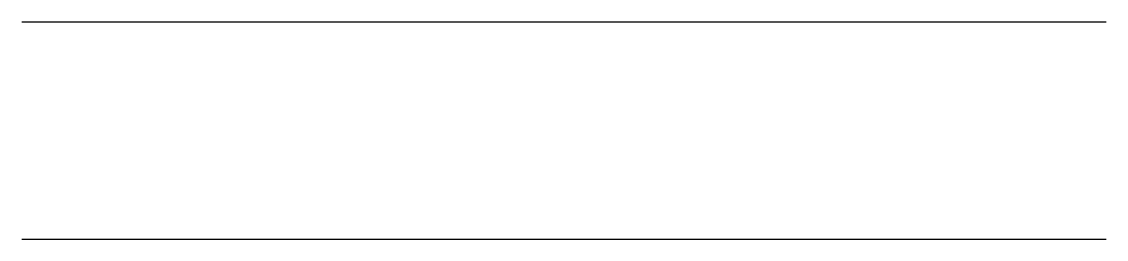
# Model space of a CAD drawing. Header units: millimetres. Extents: x 0 to 1000, y 0 to 200.
import ezdxf

# ---------------------------------------------------------------- set-up
doc = ezdxf.new("R2010")
doc.units = ezdxf.units.MM
doc.layers.add('NOTES', color=3, linetype='Continuous')
doc.layers.add('WALLS', color=1, linetype='Continuous', lineweight=25)

msp = doc.modelspace()

# ---------------------------------------------------------------- linework, layer by layer
at = {"layer": 'NOTES'}
msp.add_line((0, 200), (1000, 200), dxfattribs=at)
at = {"layer": 'WALLS'}
msp.add_line((0, 0), (1000, 0), dxfattribs=at)

doc.saveas('drawing.dxf')
